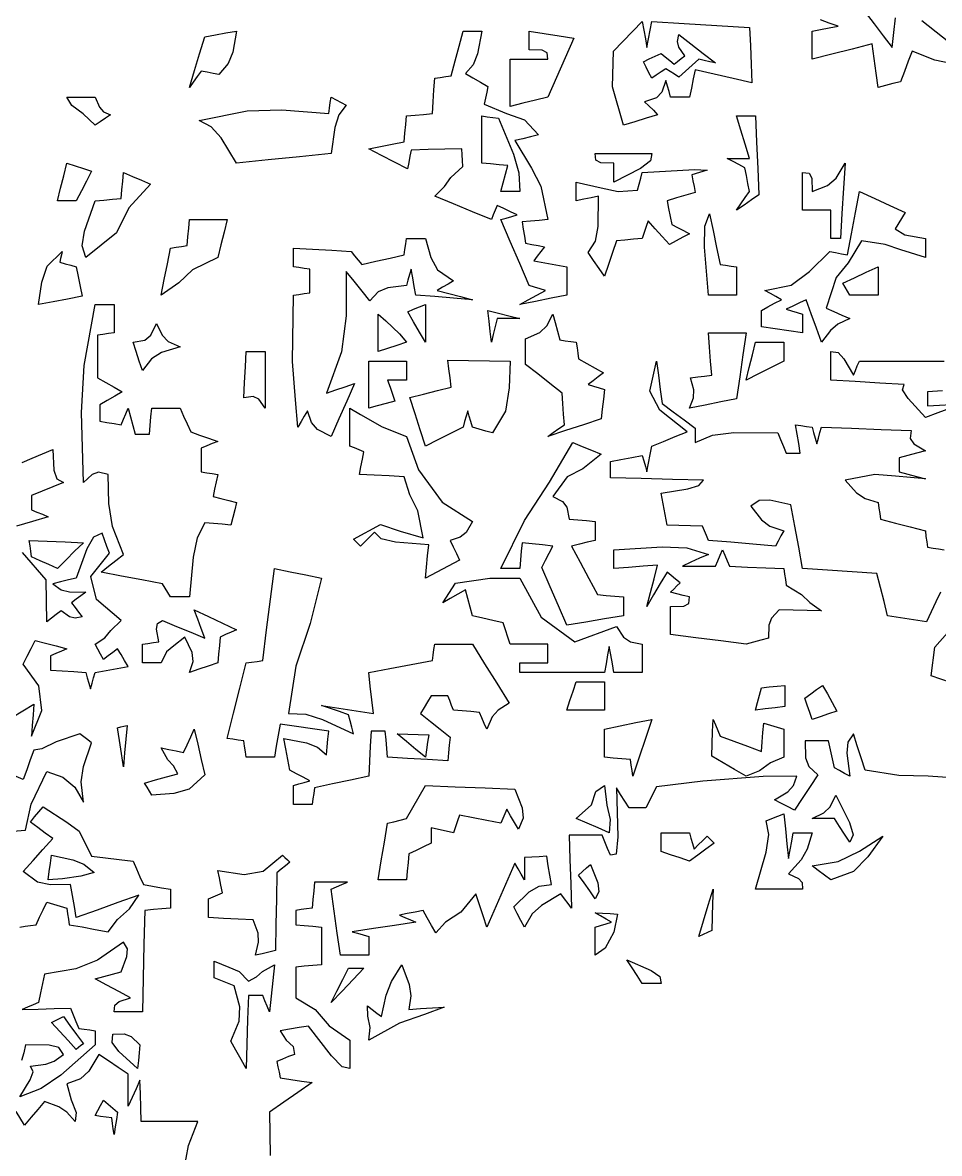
# Model space of a CAD drawing. Header units: millimetres. Extents: x 87938 to 265635, y 330093 to 434310.
# Drawn here: x 146257 to 147715, y 351724 to 353522 of the extents above; entities that cross this region are included whole.
import ezdxf

# ---------------------------------------------------------------- set-up
doc = ezdxf.new("R2010")
doc.units = ezdxf.units.MM

# ---------------------------------------------------------------- blocks, each defined once
blk = doc.blocks.new('A$C65917B88')
for points in [[(2490, 1954.5), (2495.3, 1983.4), (2505.9, 2010.8), (2484.5, 2010.8), (2463, 2010.7), (2441.6, 2010.6), (2441.1, 2026.3), (2440.7, 2042), (2440.2, 2057.6), (2435.7, 2047.8), (2431.2, 2037.9), (2426.9, 2028), (2426.9, 2040.2), (2426.9, 2052.3), (2426.9, 2064.3), (2415.6, 2071.9), (2404.4, 2079.5), (2393.3, 2087), (2382.1, 2068), (2372.7, 2059.3), (2357.1, 2053.5), (2361.9, 2035.3), (2367.9, 2020.9), (2366.6, 2010.6), (2357.3, 2021.4), (2348.2, 2027.3), (2331.8, 2033.4), (2324.1, 2024.5), (2316.5, 2015.6), (2309, 2006.6), (2299.7, 2022)], [(2271.5, 2338.8), (2310.2, 2341.5), (2316.5, 2371.3), (2334.5, 2408.4), (2352.7, 2401.9), (2366.1, 2390.5), (2375.9, 2373.6), (2373.5, 2396.7), (2376, 2414.1), (2385.3, 2440.7), (2380.8, 2444.3), (2376.3, 2447.8), (2371.8, 2451.3), (2344.9, 2442), (2328.7, 2433.9), (2319.6, 2432.6), (2315.6, 2421.5), (2311.5, 2410.3), (2307.6, 2399.1), (2271, 2414.8)], [(2294.7, 2469.6), (2307.2, 2477.2), (2319.6, 2484.8), (2318.7, 2472.8), (2317.8, 2460.7), (2317.1, 2448.6), (2328.8, 2477.7), (2325.5, 2505.5), (2307.6, 2530.4), (2312, 2539.3), (2316.5, 2548.2), (2321, 2557.1), (2333, 2554), (2345.1, 2550.9), (2357.3, 2547.8), (2351, 2545.1), (2344.7, 2542.4), (2338.4, 2539.7), (2338.4, 2534.4), (2338.4, 2529), (2338.4, 2523.6), (2351.7, 2522.7), (2365.1, 2521.8), (2378.6, 2520.9), (2380.4, 2514.7), (2382.2, 2508.5), (2384, 2502.2), (2385.8, 2508.5), (2387.6, 2514.7), (2389.4, 2520.9), (2401.8, 2523.2), (2414.3, 2525.4), (2426.9, 2527.7), (2422.8, 2534.4), (2418.8, 2541.1), (2414.7, 2547.8), (2409.3, 2543.7), (2403.9, 2539.7), (2398.7, 2535.6), (2395.5, 2541.5), (2392.4, 2547.3), (2389.4, 2553), (2400.2, 2560), (2407, 2568.5), (2418.8, 2579.9), (2390.7, 2603.7), (2384.3, 2629.9), (2405.4, 2656.2), (2402.7, 2663.9), (2400, 2671.5), (2397.3, 2679), (2387.3, 2674.5), (2379.7, 2661.2), (2367.9, 2628), (2358.9, 2625.9), (2349.9, 2623.7), (2341.1, 2621.4), (2350.5, 2614.8), (2360.3, 2612.3), (2378.6, 2612), (2373.2, 2608), (2367.8, 2604), (2362.5, 2600), (2366.4, 2594.7), (2370.5, 2589.3), (2374.5, 2583.9), (2366.5, 2582.4), (2360.3, 2584.1), (2350.5, 2590.7), (2345.1, 2586.6), (2339.7, 2582.6), (2334.3, 2578.5), (2333.7, 2626.1), (2306.6, 2657.1)], [(3373.7, 2400.5), (3335.6, 2403), (3302.1, 2403.6), (3263.9, 2409.8), (3259.4, 2423.7), (3254.9, 2437.5), (3250.5, 2451.3), (3244.1, 2441.6), (3243, 2429), (3246.5, 2403), (3240.6, 2406.2), (3234.8, 2409.3), (3229.1, 2412.5), (3226.8, 2422.8), (3224.6, 2433), (3222.3, 2443.2), (3213.3, 2443.2), (3204.5, 2443.2), (3195.6, 2443.2), (3196.1, 2424), (3200, 2414), (3210.3, 2404.5), (3201.3, 2391.2), (3192.3, 2377.8), (3183.5, 2364.3), (3175.8, 2368.4), (3168.3, 2372.4), (3160.8, 2376.3), (3175.9, 2385.3), (3182.5, 2392.3), (3186.2, 2403.2), (3148.1, 2402.5), (3079.5, 2397.2), (3026.9, 2391), (3022.8, 2383.1), (3018.8, 2375.1), (3014.7, 2367), (3008.4, 2367), (3002.1, 2367), (2996, 2367), (2991, 2374.6), (2986.1, 2382.2), (2981.3, 2389.7), (2982.8, 2334.2), (2981.1, 2314.4), (2974.5, 2313.3), (2971.4, 2321), (2968.2, 2328.6), (2965.2, 2336.1), (2952.6, 2336.1), (2940.2, 2336.1), (2927.7, 2336.1), (2928.6, 2308.5), (2929.5, 2280.8), (2930.4, 2253), (2926.4, 2258.4), (2922.3, 2263.8), (2918.3, 2269.2), (2896.2, 2256.2), (2885.5, 2246.5), (2876.9, 2231.6), (2872.8, 2239.2), (2868.8, 2246.9), (2864.7, 2254.5), (2882.4, 2271.5), (2893.5, 2278.1), (2907.6, 2279.9), (2905.8, 2290.6), (2904, 2301.3), (2902.2, 2312), (2893.7, 2311.5), (2885.3, 2311.1), (2876.9, 2310.6), (2876.9, 2302.2), (2876.9, 2293.8), (2876.9, 2285.3), (2873.3, 2291.6), (2869.7, 2297.8), (2866.1, 2304), (2855.3, 2279.9), (2844.6, 2255.7), (2834, 2231.6), (2829.9, 2244.2), (2825.9, 2256.7), (2821.8, 2269.2), (2804.6, 2248.7), (2787.4, 2237.2), (2776.4, 2225), (2771.4, 2233.5), (2766.5, 2242), (2761.7, 2250.5), (2752.7, 2248.7), (2743.7, 2246.9), (2734.8, 2245.1), (2741, 2242.4), (2747.3, 2239.7), (2753.6, 2237), (2729.4, 2233.5), (2705.3, 2229.9), (2681.3, 2226.3), (2687.4, 2224.5), (2693.7, 2222.7), (2700, 2220.9), (2700, 2213.8), (2700, 2206.7), (2700, 2199.5), (2689.2, 2199.5), (2678.6, 2199.5), (2667.9, 2199.5), (2664.3, 2224.5), (2660.7, 2249.5), (2657.3, 2274.5), (2663.4, 2277.2), (2669.6, 2279.9), (2675.9, 2282.6), (2663.3, 2282.6), (2650.8, 2282.6), (2638.4, 2282.6), (2637.5, 2272.8), (2636.6, 2262.9), (2635.8, 2253), (2629.5, 2252.2), (2623.2, 2251.4), (2617.1, 2250.5), (2617.1, 2245.1), (2617.1, 2239.7), (2617.1, 2234.3), (2626.8, 2233.4), (2636.6, 2232.5), (2646.5, 2231.6), (2646.5, 2217.3), (2646.5, 2203.1), (2646.5, 2188.8), (2636.6, 2187.9), (2626.8, 2187), (2617.1, 2186.1), (2617.1, 2174.6), (2617.1, 2163), (2617.1, 2151.3), (2639.2, 2137.9), (2655.2, 2119.4), (2678.6, 2103), (2678.6, 2092.4), (2678.6, 2081.7), (2678.6, 2070.9), (2669.7, 2072.7), (2657.6, 2085.3), (2631.8, 2119.2), (2621, 2117.4), (2610.2, 2115.6), (2599.5, 2113.8), (2606.4, 2103), (2614.1, 2096.1), (2615.7, 2087), (2609, 2084.4), (2602.2, 2081.7), (2595.6, 2079), (2596.8, 2072.8), (2598.2, 2066.6), (2599.5, 2060.3), (2611.5, 2058.5), (2623.7, 2056.7), (2635.8, 2054.9), (2619.6, 2043.8), (2603.6, 2032.6), (2587.5, 2021.4), (2588.1, 1972.2)], [(3263.9, 3270.9), (3274.1, 3257.6), (3284.3, 3244.2), (3294.6, 3230.7), (3296.4, 3247.7), (3298.2, 3264.6)], [(3328.2, 3261.5), (3368.1, 3230)], [(3361.2, 3212.5), (3343.2, 3216.4), (3317.4, 3226.8), (3312.9, 3215.3), (3308.4, 3203.7), (3304.1, 3192), (3295.5, 3189.8), (3287, 3187.5), (3278.6, 3185.3), (3276.3, 3201.8), (3274.1, 3218.3), (3271.8, 3234.8), (3249, 3229), (3226.2, 3223.2), (3203.6, 3217.4), (3203.6, 3228.1), (3203.6, 3238.8), (3203.6, 3249.5), (3213.3, 3251.3), (3223.2, 3253.1), (3233.1, 3254.9), (3223.2, 3258.5), (3213.3, 3262.1)], [(3351.8, 2840.6), (3334.8, 2839.7), (3334.8, 2834.4), (3334.8, 2829), (3334.8, 2823.6), (3348.2, 2824.5), (3361.5, 2825.4)], [(3360.8, 2821), (3346.5, 2815.7), (3332.3, 2810.3), (3312.6, 2832.2), (3306.3, 2841.9), (3308.1, 2847.8), (3280.4, 2849.6), (3252.6, 2851.3), (3225, 2853), (3225, 2863.8), (3225, 2874.6), (3225, 2885.3), (3233.1, 2884.3), (3239.8, 2877.3), (3250.5, 2858.4), (3252.8, 2863.8), (3255, 2869.2), (3257.3, 2874.5), (3289.4, 2874.5), (3321.5, 2874.5), (3353.6, 2874.5)], [(3360.8, 2509.5), (3338.9, 2517), (3343.1, 2549.6), (3357.3, 2566)], [(3349.5, 2612), (3344.1, 2600.9), (3338.7, 2589.7), (3333.5, 2578.5), (3318.8, 2580.8), (3304.1, 2583), (3289.4, 2585.3), (3285.3, 2601.3), (3281.3, 2617.4), (3277.2, 2633.4), (3249, 2635.2), (3221, 2637), (3192.9, 2638.8), (3188.4, 2663), (3183.9, 2687.1), (3179.6, 2711.1), (3155.5, 2716.5), (3143.6, 2716.1), (3134, 2709.8), (3146, 2694.4), (3155.8, 2687.1), (3171.5, 2681.6), (3168.3, 2675.9), (3165.2, 2670.1), (3162, 2664.3), (3136.5, 2666.6), (3111.2, 2668.8), (3085.8, 2670.9), (3083.6, 2676.3), (3081.3, 2681.7), (3079.1, 2687), (3065.6, 2687.4), (3052.2, 2687.9), (3038.9, 2688.3), (3036.6, 2700.4), (3034.4, 2712.5), (3032.3, 2724.5), (3062.5, 2729.5), (3075, 2733.4), (3080.4, 2739.3), (3045.1, 2740), (3009.6, 2741.3), (2974.5, 2742), (2974.5, 2748.3), (2974.5, 2754.5), (2974.5, 2760.6), (2986.5, 2762.9), (2998.7, 2765.1), (3010.8, 2767.4), (3012.5, 2761.2), (3014.3, 2754.9), (3016.1, 2748.6), (3017.9, 2758.5), (3019.7, 2768.3), (3021.5, 2778), (3034.8, 2783.4), (3048.2, 2788.8), (3061.7, 2794.2), (3030.5, 2818.7), (3019.5, 2840.3), (3026.9, 2874.5), (3029, 2858.4), (3031.2, 2842.4), (3033.5, 2826.3), (3045.9, 2817), (3058.4, 2807.7), (3071, 2798.3), (3071, 2792.9), (3071, 2787.5), (3071, 2782.1), (3090.5, 2790.6), (3114.8, 2793.4), (3164.7, 2792.9), (3167.9, 2785.3), (3171, 2777.7), (3174.2, 2770.1), (3179.4, 2770.1), (3184.8, 2770.1), (3190.2, 2770.1), (3188.4, 2780.8), (3186.6, 2791.5), (3184.8, 2802.2), (3191, 2801.3), (3197.3, 2800.4), (3203.6, 2799.5), (3205.4, 2793.3), (3207.2, 2787), (3209, 2780.7), (3210.8, 2787), (3212.6, 2793.3), (3214.4, 2799.5), (3248.3, 2798.2), (3282.2, 2796.9), (3316.1, 2795.6), (3314.9, 2786.6), (3319.1, 2780.7), (3332.3, 2772.8), (3322.4, 2770.1), (3312.5, 2767.4), (3302.7, 2764.7), (3302.7, 2759.4), (3302.7, 2754), (3302.7, 2748.6), (3312.5, 2746), (3322.4, 2743.4), (3332.3, 2740.7), (3298.4, 2744), (3274.7, 2745.9), (3241.1, 2739.3), (3254, 2725), (3263.8, 2718.4), (3278.6, 2713.8), (3279.5, 2707.6), (3280.4, 2701.4), (3281.3, 2695.1), (3298.2, 2690.6), (3315.2, 2686.1), (3332.3, 2681.6), (3333, 2675.4), (3333.9, 2669.2), (3334.8, 2663), (3341, 2662.1), (3347.3, 2661.2), (3353.6, 2660.3)], [(2306.3, 2759.3), (2317.8, 2764.2), (2329.4, 2769.2), (2341.1, 2774.1), (2342.4, 2750.5), (2345.6, 2740.7), (2353.2, 2736.6), (2341.1, 2731.7), (2329.1, 2726.7), (2317.1, 2721.8), (2317.1, 2716.5), (2317.1, 2711.1), (2317.1, 2705.7), (2323.2, 2703.1), (2329.5, 2700.5), (2335.8, 2697.8), (2318, 2692.4), (2300.1, 2687)], [(2303.6, 2231.6), (2309.7, 2232.5), (2316, 2233.4), (2322.3, 2234.3), (2326.2, 2242.8), (2330.3, 2251.3), (2334.3, 2259.8), (2342, 2257.5), (2349.6, 2255.3), (2357.3, 2253), (2358, 2246.8), (2358.9, 2240.6), (2359.8, 2234.3), (2374.5, 2231.7), (2389.2, 2229), (2404.1, 2226.3), (2414.6, 2240.1), (2428.3, 2252.4), (2438.9, 2267.9), (2415.2, 2259.4), (2391.5, 2250.9), (2367.9, 2242.4), (2365.7, 2254.9), (2363.4, 2267.4), (2361.2, 2279.9), (2338.6, 2279.6), (2323.9, 2282.6), (2307.6, 2294.7), (2318.7, 2307.2), (2329.8, 2319.6), (2341.1, 2332.1), (2332.5, 2338.4), (2324.1, 2344.6), (2315.7, 2350.8), (2320.5, 2356.7), (2325.5, 2362.5), (2330.4, 2368.2), (2357.3, 2350.7), (2371.1, 2340.5), (2385.3, 2312), (2400.9, 2310.2), (2416.5, 2308.4), (2432.3, 2306.6), (2436.2, 2297.7), (2440.2, 2288.8), (2444.3, 2279.9), (2454.5, 2278.1), (2464.7, 2276.3), (2475, 2274.5), (2475, 2267.4), (2475, 2260.2), (2475, 2253), (2465.1, 2252.2), (2455.4, 2251.4), (2445.6, 2250.5), (2444.7, 2212.1), (2443.8, 2173.7), (2442.9, 2135.3), (2432.1, 2135.3), (2421.5, 2135.3), (2410.8, 2135.3), (2411.5, 2143), (2416.4, 2147.1), (2429.6, 2151.3), (2416.1, 2158.5), (2402.7, 2165.7), (2389.4, 2172.8), (2399.1, 2175.5), (2408.9, 2178.1), (2418.8, 2180.7), (2425.2, 2198.1), (2425.9, 2206.8), (2421.5, 2214.3), (2392, 2193.9), (2367.3, 2184.1), (2331.8, 2178.2), (2329.5, 2167.5), (2327.3, 2156.7), (2325, 2145.9), (2318.7, 2143.3), (2312.4, 2140.7), (2306.3, 2138), (2324.6, 2138.4), (2342.9, 2138.9), (2361.2, 2139.3), (2364.3, 2131.8), (2367.5, 2124.2), (2370.6, 2116.5), (2376.8, 2115.6), (2383.1, 2114.7), (2389.4, 2113.8), (2389.4, 2108.5), (2389.4, 2103.2), (2389.4, 2097.8), (2350.4, 2063.4), (2328.1, 2048.1), (2303.6, 2038.8), (2315.6, 2058), (2318.8, 2067.1), (2315.7, 2073.6), (2333.1, 2075.9), (2342.8, 2079.4), (2353.2, 2087), (2348, 2094.6), (2336.9, 2097.4), (2310.3, 2097.8), (2308.1, 2088.9), (2305.8, 2079.9)]]:
    blk.add_lwpolyline(points)
for points in [[(2989.4, 3142.4), (2977, 3186.3), (2978.2, 3226.7), (3010.8, 3260.3), (3012.5, 3250.5), (3014.3, 3240.6), (3016.1, 3230.7), (3017.9, 3240.6), (3019.7, 3250.5), (3021.5, 3260.3), (3058.5, 3258), (3095.6, 3255.8), (3132.6, 3253.5), (3133.5, 3232.6), (3134.4, 3211.7), (3135.3, 3190.7), (3113.9, 3195.6), (3092.4, 3200.5), (3071, 3205.4), (3068.7, 3195.1), (3066.5, 3184.8), (3064.4, 3174.5), (3057.2, 3174.5), (3050, 3174.5), (3042.9, 3174.5), (3041.1, 3180.8), (3039.3, 3187), (3037.5, 3193.2), (3033.1, 3179.9), (3026.8, 3173.6), (3013.4, 3169.2), (3018.3, 3164.4), (3023.3, 3159.5), (3028.2, 3154.5), (3015.2, 3150.5), (3002.3, 3146.4)], [(2496.5, 3185.3), (2502.2, 3204.5), (2508, 3223.7), (2513.9, 3242.9), (2525.9, 3245.1), (2537.9, 3247.3), (2550, 3249.5), (2545.7, 3225.4), (2540.4, 3212.5), (2529.9, 3200), (2523.2, 3201.3), (2516.4, 3202.7), (2509.8, 3204), (2505.3, 3197.8), (2500.8, 3191.6)], [(2871.5, 2938.8), (2881.2, 2944.2), (2891, 2949.6), (2900.9, 2954.9), (2894.6, 2956.7), (2888.4, 2958.5), (2882.3, 2960.3), (2871.5, 2985.3), (2860.7, 3010.3), (2850, 3035.3), (2856.2, 3037.1), (2862.5, 3038.9), (2868.8, 3040.7), (2861.1, 3044.3), (2853.5, 3047.8), (2846, 3051.3), (2843.7, 3046), (2841.5, 3040.7), (2839.4, 3035.3), (2817.9, 3044.2), (2796.5, 3053.1), (2775, 3062), (2786, 3072.8), (2793.4, 3083), (2807.1, 3095.6), (2806.7, 3102.3), (2806.2, 3109), (2805.9, 3115.7), (2786.6, 3115.2), (2767.4, 3114.8), (2748.2, 3114.3), (2746.8, 3107.2), (2745.5, 3100.1), (2744.1, 3092.9), (2729.4, 3100.5), (2714.7, 3108.1), (2700, 3115.7), (2713.4, 3118.4), (2726.7, 3121), (2740.2, 3123.6), (2741.1, 3133.5), (2742, 3143.3), (2742.9, 3153), (2752.7, 3153.9), (2762.4, 3154.8), (2772.3, 3155.7), (2773.2, 3169.2), (2774.1, 3182.6), (2775, 3195.9), (2781.2, 3196.8), (2787.5, 3197.7), (2793.8, 3198.6), (2798.3, 3215.6), (2802.8, 3232.5), (2807.3, 3249.5), (2814.3, 3249.5), (2821.4, 3249.5), (2828.6, 3249.5), (2823.4, 3223.6), (2818.5, 3211.1), (2809.8, 3201.3), (2818.2, 3196.5), (2826.8, 3191.6), (2835.3, 3186.6), (2834, 3180), (2832.6, 3173.3), (2831.3, 3166.5), (2856.5, 3156), (2876.9, 3148.7), (2892.9, 3131.6), (2883.9, 3129.4), (2874.9, 3127.2), (2866.1, 3125), (2885, 3093.8), (2895.6, 3073.1), (2903.6, 3035.3), (2893.7, 3034.4), (2883.9, 3033.5), (2874.2, 3032.6), (2875.5, 3024.6), (2876.9, 3016.5), (2878.2, 3008.4), (2885.3, 3007.2), (2892.3, 3005.9), (2899.5, 3004.5), (2895.5, 2999.1), (2891.4, 2993.7), (2887.5, 2988.3), (2900, 2986.1), (2912.4, 2983.8), (2925, 2981.6), (2925, 2970.9), (2925, 2960.2), (2925, 2949.5), (2907.2, 2946), (2889.3, 2942.4)], [(2860.8, 3163.8), (2860.8, 3181.7), (2860.8, 3199.5), (2860.8, 3217.4), (2875.1, 3217.4), (2889.3, 3217.4), (2903.6, 3217.4), (2902.8, 3224.9), (2897.2, 3227.6), (2882.3, 3228), (2882.3, 3235.2), (2882.3, 3242.4), (2882.3, 3249.5), (2899.2, 3246.9), (2916.2, 3244.2), (2933.1, 3241.5), (2923.2, 3219.2), (2913.3, 3196.8), (2903.6, 3174.5), (2889.3, 3171), (2875.1, 3167.4)], [(3021.5, 3195.9), (3018.3, 3202.2), (3015.2, 3208.5), (3012, 3214.7), (3018.6, 3217.8), (3025.4, 3221), (3032.1, 3224.1), (3036.9, 3220.1), (3041.9, 3216), (3046.8, 3212), (3050.9, 3215.1), (3054.9, 3218.3), (3059, 3221.4), (3052.4, 3231.2), (3050.7, 3237.5), (3052.2, 3245.6), (3066, 3234.9), (3079.8, 3224.1), (3093.8, 3213.3), (3087.5, 3214.7), (3081.2, 3216), (3075, 3217.4), (3067.4, 3210.7), (3059.7, 3204), (3052.2, 3197.3), (3047.3, 3200.4), (3042.3, 3203.5), (3037.5, 3206.6), (3032.1, 3203.1), (3026.7, 3199.5)], [(2389.4, 3142.4), (2375.6, 3155.5), (2362.9, 3165), (2357.3, 3174.5), (2367.9, 3174.5), (2378.6, 3174.5), (2389.4, 3174.5), (2394.4, 3163.1), (2398.9, 3157.9), (2406.8, 3154.5), (2400.9, 3150.5), (2395.1, 3146.4)], [(2550, 3099.5), (2532.3, 3128.1), (2521.2, 3140.6), (2507.3, 3147.8), (2562, 3159), (2601.4, 3160), (2654.6, 3155.7), (2655.5, 3162), (2656.4, 3168.3), (2657.3, 3174.5), (2663, 3171.4), (2668.7, 3168.3), (2674.5, 3165.2), (2665.9, 3154.3), (2661.4, 3140), (2657.3, 3110.3), (2621.4, 3106.7), (2585.7, 3103.1)], [(2850, 3067.4), (2852.7, 3077.2), (2855.4, 3087), (2858.1, 3096.8), (2848.2, 3097.7), (2838.3, 3098.6), (2828.6, 3099.5), (2828.6, 3117.3), (2828.6, 3135.2), (2828.6, 3153), (2834.7, 3152.2), (2841, 3151.4), (2847.3, 3150.5), (2864.3, 3109.8), (2870.6, 3088.3), (2871.5, 3067.4), (2864.3, 3067.4), (2857.1, 3067.4)], [(3117.9, 3045.9), (3122.7, 3053.1), (3127.7, 3060.3), (3132.6, 3067.4), (3130.8, 3076.4), (3129, 3085.3), (3127.2, 3094.2), (3120.5, 3097.8), (3113.9, 3101.4), (3107.3, 3104.9), (3115.7, 3104.9), (3124.1, 3104.9), (3132.6, 3104.9), (3127.7, 3120.9), (3122.7, 3137), (3117.9, 3153), (3125, 3153), (3132.2, 3153), (3139.4, 3153), (3140.6, 3123.2), (3141.9, 3093.3), (3143.3, 3063.3), (3134.7, 3057.6), (3126.3, 3051.8)], [(2978.6, 3078), (2978.6, 3085.2), (2978.6, 3092.4), (2978.6, 3099.5), (2963.6, 3099.9), (2958, 3102.7), (2957.3, 3110.3), (2978.6, 3110.3), (3000, 3110.3), (3021.5, 3110.3), (3019.9, 3101.9), (3008.7, 3093.5)], [(2346.5, 3056.6), (2350.1, 3070.9), (2353.7, 3085.2), (2357.3, 3099.5), (2366.6, 3096.4), (2375.9, 3093.3), (2385.3, 3090.2), (2379.5, 3079), (2373.6, 3067.8), (2367.9, 3056.6), (2360.7, 3056.6), (2353.5, 3056.6)], [(3225, 3013.8), (3225, 3024.6), (3225, 3035.3), (3225, 3045.9), (3214.2, 3045.9), (3203.6, 3045.9), (3192.9, 3045.9), (3192.9, 3060.3), (3192.9, 3074.6), (3192.9, 3088.8), (3200.4, 3088), (3203.2, 3082.5), (3203.6, 3067.4), (3221, 3074), (3230.8, 3082.3), (3241.1, 3099.5), (3239.3, 3071), (3237.5, 3042.4), (3235.8, 3013.8), (3232.2, 3013.8), (3228.6, 3013.8)], [(2378.6, 2992.4), (2374.5, 3005.5), (2377.3, 3022.1), (2389.4, 3056.6), (2399.1, 3057.5), (2408.9, 3058.4), (2418.8, 3059.3), (2419.7, 3069.2), (2420.6, 3079), (2421.5, 3088.8), (2431.7, 3084.4), (2441.9, 3080), (2452.2, 3075.5), (2427.7, 3048.7), (2413.4, 3020.2)], [(2967.9, 2970.9), (2961.6, 2979.9), (2955.3, 2988.9), (2949.2, 2997.8), (2957.6, 3010.9), (2960.7, 3027.5), (2961.2, 3062), (2952.6, 3060.2), (2944.2, 3058.4), (2935.8, 3056.6), (2935.8, 3063.8), (2935.8, 3070.9), (2935.8, 3078), (2963.9, 3071.5), (2983.4, 3067.3), (3005.4, 3068.7), (3007.2, 3075.5), (3009, 3082.2), (3010.8, 3088.8), (3070, 3092.3), (3084.6, 3091.6), (3067.1, 3086.1), (3068.3, 3079.5), (3069.6, 3072.8), (3071, 3066), (3060.2, 3063), (3049.5, 3059.9), (3038.9, 3056.7), (3040.7, 3047.8), (3042.5, 3038.9), (3044.3, 3029.9), (3050.9, 3026.4), (3057.6, 3022.8), (3064.4, 3019.2), (3056.7, 3015.2), (3049.1, 3011.1), (3041.6, 3007.1), (3033.5, 3016.1), (3025.4, 3025), (3017.4, 3033.9), (3015.2, 3027.3), (3012.9, 3020.6), (3010.8, 3013.8), (3000.9, 3012.9), (2991, 3012), (2981.3, 3011.1), (2976.8, 2997.8), (2972.3, 2984.4)], [(3214.4, 2895.9), (3208.5, 2912.1), (3202.7, 2928.2), (3196.8, 2944.2), (3189.2, 2940.6), (3181.7, 2937), (3174.2, 2933.4), (3180.3, 2931.6), (3186.6, 2929.8), (3192.9, 2928), (3192.9, 2920.9), (3192.9, 2913.8), (3192.9, 2906.6), (3177.2, 2908.8), (3161.6, 2911.1), (3146, 2913.3), (3146, 2919.6), (3146, 2925.9), (3146, 2932.1), (3153.5, 2936.1), (3161.1, 2940.2), (3168.8, 2944.2), (3162.5, 2947.8), (3156.2, 2951.4), (3150, 2954.9), (3179.7, 2960.7), (3200.6, 2976.3), (3223.7, 2999.1), (3230.3, 2997.8), (3237, 2996.4), (3243.8, 2995.1), (3248.3, 3019.2), (3252.8, 3043.3), (3257.3, 3067.4), (3274.7, 3059.4), (3292.1, 3051.4), (3309.5, 3043.4), (3297.8, 3025), (3309, 3017.9), (3332.3, 3013.8), (3332.3, 3006.7), (3332.3, 2999.6), (3332.3, 2992.4), (3304.5, 3000.9), (3286.6, 3007.2), (3259.8, 3011.1), (3244.6, 2986.2), (3230.9, 2969.7), (3219.6, 2934.8), (3228.5, 2930.8), (3237.5, 2926.8), (3246.5, 2922.8), (3232.8, 2916.4), (3224.4, 2909.4)], [(2464.4, 2949.5), (2467.8, 2967.3), (2471.4, 2985.2), (2475, 3003), (2481.2, 3003.9), (2487.5, 3004.8), (2493.8, 3005.7), (2494.7, 3015.6), (2495.6, 3025.5), (2496.5, 3035.3), (2510.7, 3035.3), (2525, 3035.3), (2539.4, 3035.3), (2535.8, 3021), (2532.2, 3006.7), (2528.6, 2992.4), (2499.9, 2978.4), (2484.3, 2963.5)], [(3085.8, 2949.5), (3081.3, 3003.8), (3081.7, 3027.8), (3087, 3042), (3091.1, 3022.8), (3095.1, 3003.6), (3099.2, 2984.3), (3105.3, 2983.4), (3111.6, 2982.5), (3117.9, 2981.6), (3117.9, 2970.9), (3117.9, 2960.2), (3117.9, 2949.5), (3107.1, 2949.5), (3096.5, 2949.5)], [(2657.3, 2788.8), (2642, 2797), (2635, 2804.7), (2630.4, 2818.2), (2626.8, 2812), (2623.2, 2805.8), (2619.6, 2799.5), (2617, 2830.4), (2613.3, 2874.1), (2614.4, 2949.5), (2620.5, 2950.4), (2626.8, 2951.3), (2633.1, 2952.2), (2633.1, 2961.2), (2633.1, 2970.1), (2633.1, 2979), (2626.8, 2979.9), (2620.5, 2980.8), (2614.4, 2981.6), (2614.4, 2988.8), (2614.4, 2995.9), (2614.4, 3003), (2636.1, 3001.8), (2658, 3000.5), (2679.9, 2999.1), (2684, 2994.2), (2688, 2989.2), (2692.1, 2984.3), (2708.1, 2987.9), (2724.2, 2991.5), (2740.2, 2995.1), (2741.1, 3001.4), (2742, 3007.6), (2742.9, 3013.8), (2750, 3013.8), (2757.2, 3013.8), (2764.4, 3013.8), (2770.6, 2992.1), (2778.2, 2978.3), (2796.5, 2965.7), (2790.2, 2962.1), (2783.9, 2958.5), (2777.7, 2954.9), (2791.1, 2951.4), (2804.4, 2947.8), (2817.9, 2944.2), (2796.5, 2946), (2775, 2947.8), (2753.6, 2949.5), (2751.8, 2959.4), (2750, 2969.2), (2748.2, 2979), (2746.4, 2972.8), (2744.6, 2966.6), (2742.9, 2960.3), (2721.7, 2957.8), (2710.9, 2953.3), (2701.4, 2942.9), (2692.4, 2954.1), (2683.4, 2965.2), (2674.5, 2976.3), (2674.3, 2926.1), (2669.1, 2884.9), (2651.9, 2838.3), (2662.5, 2841.9), (2673.2, 2845.5), (2684, 2849.1), (2675, 2829), (2666.1, 2808.9)], [(2325, 2938.8), (2328.8, 2964.2), (2334.8, 2982.5), (2351.9, 2999.1), (2351, 2995.1), (2350.1, 2991), (2349.2, 2987), (2355.3, 2985.2), (2361.6, 2983.4), (2367.9, 2981.6), (2370, 2970.5), (2372.3, 2959.4), (2374.5, 2948.3), (2358, 2945.1), (2341.5, 2942)], [(3246.5, 2949.5), (3243.8, 2954), (3241.1, 2958.5), (3238.4, 2963), (3251.7, 2969.2), (3265.1, 2975.4), (3278.6, 2981.6), (3278.6, 2970.9), (3278.6, 2960.2), (3278.6, 2949.5), (3267.8, 2949.5), (3257.1, 2949.5)], [(2475, 2606.6), (2471.9, 2611.5), (2468.7, 2616.5), (2465.6, 2621.4), (2442.3, 2625.9), (2419.1, 2630.4), (2396, 2634.8), (2404.4, 2641.5), (2412.9, 2648.2), (2421.5, 2654.9), (2409.1, 2686.5), (2404.7, 2712.6), (2404.1, 2745.9), (2393.2, 2748.3), (2385.9, 2745.9), (2375.9, 2736.6), (2373.8, 2816.2), (2376.7, 2869.5), (2389.4, 2938.8), (2396.4, 2938.8), (2403.6, 2938.8), (2410.8, 2938.8), (2410.8, 2928.1), (2410.8, 2917.4), (2410.8, 2906.6), (2404.5, 2905.8), (2398.2, 2904.9), (2392.1, 2904), (2392.1, 2888), (2392.1, 2871.9), (2392.1, 2855.7), (2401.4, 2850.4), (2410.7, 2845.1), (2420.1, 2839.7), (2411.6, 2834.8), (2403, 2829.9), (2394.6, 2825), (2394.6, 2818.8), (2394.6, 2812.5), (2394.6, 2806.2), (2402.6, 2804.9), (2410.7, 2803.5), (2418.8, 2802.2), (2421.5, 2808.5), (2424.2, 2814.7), (2426.9, 2820.9), (2429.4, 2811.2), (2432.1, 2801.4), (2434.8, 2791.5), (2440.1, 2791.5), (2445.5, 2791.5), (2450.9, 2791.5), (2451.8, 2801.4), (2452.7, 2811.2), (2453.6, 2820.9), (2464.2, 2820.9), (2475, 2820.9), (2485.8, 2820.9), (2489.7, 2812.1), (2493.8, 2803.2), (2497.8, 2794.2), (2508, 2790.6), (2518.2, 2787), (2528.6, 2783.4), (2522.3, 2780.8), (2516, 2778.2), (2509.8, 2775.5), (2509.8, 2766.6), (2509.8, 2757.6), (2509.8, 2748.6), (2516, 2747.7), (2522.3, 2746.8), (2528.6, 2745.9), (2526.8, 2737.5), (2525, 2729.1), (2523.2, 2720.6), (2532, 2718.3), (2541, 2716.1), (2550, 2713.8), (2547.8, 2705.4), (2545.5, 2696.9), (2543.3, 2688.3), (2533.4, 2689.2), (2523.6, 2690.1), (2513.9, 2691), (2505.2, 2673.6), (2500.7, 2651.7), (2496.5, 2606.6), (2489.3, 2606.6), (2482.1, 2606.6)], [(2764.4, 2895.9), (2757.6, 2907.6), (2750.9, 2919.2), (2744.3, 2930.7), (2750.9, 2933.4), (2757.6, 2936.1), (2764.4, 2938.8), (2764.4, 2924.6), (2764.4, 2910.3)], [(2839.4, 2895.9), (2838, 2908), (2836.7, 2920.1), (2835.3, 2932.1), (2847.3, 2929), (2859.3, 2925.9), (2871.5, 2922.8), (2862.9, 2922.8), (2854.4, 2922.8), (2846, 2922.8), (2843.7, 2913.9), (2841.5, 2904.9)], [(2442.9, 2863.8), (2439.3, 2874.6), (2435.7, 2885.3), (2432.3, 2895.9), (2445.6, 2898.5), (2452.6, 2904.1), (2459, 2917.4), (2465.3, 2903.9), (2472.3, 2897), (2485.8, 2890.7), (2464.5, 2884.3), (2453.4, 2877.3)], [(2710.8, 2885.3), (2710.8, 2899.5), (2710.8, 2913.8), (2710.8, 2928), (2719.5, 2920.4), (2734.8, 2905.5), (2742.9, 2895.9), (2732.1, 2892.4), (2721.5, 2888.9)], [(2903.6, 2788.8), (2909.7, 2793.3), (2916, 2797.8), (2922.3, 2802.2), (2921.4, 2814.3), (2920.5, 2826.3), (2919.6, 2838.3), (2905.8, 2849.1), (2892, 2859.9), (2878.2, 2870.6), (2878.2, 2880.4), (2878.2, 2890.2), (2878.2, 2900), (2894.4, 2907.2), (2902.4, 2914.5), (2909, 2928), (2911.7, 2918.3), (2914.4, 2908.5), (2917.1, 2898.6), (2923.2, 2897.7), (2929.5, 2896.8), (2935.8, 2895.9), (2936.6, 2889.7), (2937.5, 2883.5), (2938.4, 2877.2), (2947.7, 2871.9), (2957.1, 2866.5), (2966.6, 2861.1), (2960.7, 2856.7), (2954.9, 2852.3), (2949.2, 2847.8), (2955.3, 2846), (2961.6, 2844.2), (2967.9, 2842.4), (2966.6, 2831.3), (2965.2, 2820.1), (2963.9, 2808.9), (2943.8, 2802.3), (2923.7, 2795.6)], [(3064.4, 2820.9), (3068.8, 2832.9), (3069.2, 2842), (3065.7, 2855.7), (3073.7, 2856.6), (3081.6, 2857.5), (3089.7, 2858.4), (3088.4, 2874.5), (3087, 2890.5), (3085.8, 2906.6), (3100.1, 2906.6), (3114.3, 2906.6), (3128.6, 2906.6), (3125, 2881.6), (3121.4, 2856.6), (3117.9, 2831.6), (3100.1, 2828.1), (3082.2, 2824.5)], [(3128.6, 2853), (3132.2, 2867.4), (3135.8, 2881.7), (3139.4, 2895.9), (3150, 2895.9), (3160.7, 2895.9), (3171.5, 2895.9), (3171.5, 2888.8), (3171.5, 2881.7), (3171.5, 2874.5), (3157.1, 2867.4), (3142.8, 2860.2)], [(2582.3, 2820.9), (2575.1, 2831.2), (2568.8, 2834.3), (2558.1, 2832.9), (2559, 2850.4), (2559.9, 2867.9), (2560.8, 2885.3), (2567.9, 2885.3), (2575.1, 2885.3), (2582.3, 2885.3), (2582.3, 2863.8), (2582.3, 2842.4)], [(2700, 2820.9), (2700, 2838.8), (2700, 2856.6), (2700, 2874.5), (2714.3, 2874.5), (2728.5, 2874.5), (2742.9, 2874.5), (2742.9, 2867.4), (2742.9, 2860.2), (2742.9, 2853), (2735.7, 2853), (2728.5, 2853), (2721.5, 2853), (2724.2, 2845.1), (2726.9, 2837.1), (2729.6, 2829), (2719.7, 2826.3), (2709.8, 2823.6)], [(2764.4, 2778), (2758.5, 2796.4), (2752.7, 2814.8), (2746.8, 2833.1), (2762.4, 2837.1), (2778, 2841.1), (2793.8, 2845.1), (2792.4, 2855.4), (2791.1, 2865.6), (2789.7, 2875.8), (2813.4, 2875.4), (2837.1, 2874.9), (2860.8, 2874.5), (2859.4, 2844.1), (2855.3, 2817.7), (2840.6, 2792.9), (2832.9, 2795.1), (2825.4, 2797.3), (2817.9, 2799.5), (2816.1, 2805.8), (2814.3, 2812), (2812.5, 2818.2), (2810.7, 2812), (2808.9, 2805.8), (2807.3, 2799.5), (2792.9, 2792.4), (2778.6, 2785.2)], [(2764.4, 2628), (2765.6, 2640.6), (2766.9, 2653.2), (2768.3, 2665.7), (2730.3, 2668.9), (2714.3, 2672.7), (2706.6, 2680.4), (2701.2, 2675.1), (2695.8, 2669.7), (2690.6, 2664.3), (2687.9, 2667), (2685.2, 2669.7), (2682.6, 2672.3), (2713.5, 2688.8), (2735.6, 2681.4), (2761.7, 2673.6), (2755.8, 2704.5), (2746.9, 2722.8), (2740.2, 2743.2), (2723.3, 2744.1), (2706.3, 2745), (2689.4, 2745.9), (2691, 2754.5), (2692.8, 2763), (2694.6, 2771.4), (2689.2, 2773.7), (2683.8, 2775.9), (2678.6, 2778), (2678.6, 2792.4), (2678.6, 2806.7), (2678.6, 2820.9), (2690.5, 2813.9), (2715.4, 2799.7), (2742.9, 2788.8), (2756.4, 2750.9), (2783.3, 2714.2), (2817.9, 2692.4), (2810.7, 2680), (2804, 2674.4), (2792.4, 2670.9), (2796, 2663.4), (2799.6, 2655.9), (2803.2, 2648.3), (2790.2, 2641.5), (2777.3, 2634.8)], [(2925, 2574.5), (2915.6, 2596.4), (2906.1, 2618.3), (2896.8, 2640.2), (2900.9, 2648.3), (2904.9, 2656.3), (2909, 2664.3), (2897.3, 2665.7), (2885.7, 2667), (2874.2, 2668.2), (2873.3, 2658.5), (2872.4, 2648.7), (2871.5, 2638.8), (2864.3, 2638.8), (2857.1, 2638.8), (2850, 2638.8), (2877.1, 2693.3), (2905.2, 2737.1), (2931.8, 2782.1), (2942.4, 2777.7), (2953.1, 2773.2), (2963.9, 2768.7), (2943.2, 2752.2), (2925.4, 2743.2), (2909, 2720.6), (2920.3, 2715.1), (2925.2, 2708.5), (2927.7, 2695.1), (2937.5, 2694.2), (2947.4, 2693.3), (2957.3, 2692.4), (2957.3, 2685.3), (2957.3, 2678.1), (2957.3, 2670.9), (2948.3, 2668.8), (2939.3, 2666.6), (2930.4, 2664.3), (2940.2, 2646), (2949.9, 2627.7), (2959.8, 2609.3), (2969.6, 2608.4), (2979.5, 2607.5), (2989.4, 2606.6), (2989.4, 2599.5), (2989.4, 2592.4), (2989.4, 2585.3), (2967.9, 2581.7), (2946.5, 2578.1)], [(2346.5, 2638.8), (2336.6, 2643.3), (2326.8, 2647.8), (2317.1, 2652.2), (2316.2, 2658.5), (2315.3, 2664.7), (2314.4, 2670.9), (2334.8, 2670), (2355.3, 2669.1), (2375.9, 2668.2), (2366, 2658.5), (2356.2, 2648.7)], [(3128.6, 2553), (3099.9, 2556.6), (3071.4, 2560.2), (3042.9, 2563.8), (3042.9, 2574.6), (3042.9, 2585.3), (3042.9, 2595.9), (3058, 2596.3), (3063.6, 2599.1), (3064.4, 2606.6), (3057.2, 2608.4), (3050, 2610.2), (3042.9, 2612), (3046.4, 2615.6), (3050, 2619.2), (3053.6, 2622.8), (3048.6, 2626.8), (3043.7, 2630.8), (3038.9, 2634.8), (3031.2, 2621.9), (3023.6, 2608.9), (3016.1, 2595.9), (3020.1, 2611.6), (3024.2, 2627.3), (3028.2, 2642.9), (3011.6, 2641.5), (2995.1, 2640.2), (2978.6, 2638.8), (2978.6, 2646), (2978.6, 2653.2), (2978.6, 2660.3), (3033.4, 2663.7), (3061.2, 2662.3), (3085.8, 2654.9), (3075.9, 2650.5), (3066, 2646), (3056.3, 2641.5), (3068.7, 2641.5), (3081.2, 2641.5), (3093.8, 2641.5), (3096.5, 2647.8), (3099.2, 2654.1), (3101.9, 2660.3), (3104.4, 2654.1), (3107.1, 2647.8), (3109.8, 2641.5), (3130.4, 2640.6), (3150.9, 2639.7), (3171.5, 2638.8), (3172.4, 2632.6), (3173.3, 2626.4), (3174.2, 2620.1), (3191.7, 2609.5), (3201.2, 2600.4), (3214.4, 2590.7), (3198.2, 2591.1), (3182.1, 2591.6), (3166.1, 2592), (3157.6, 2582.7), (3154.5, 2574.4), (3154.1, 2559.8), (3145.5, 2557.5), (3137, 2555.3)], [(2614.4, 2370.9), (2614.4, 2378.1), (2614.4, 2385.3), (2614.4, 2392.4), (2620.5, 2394.2), (2626.8, 2396), (2633.1, 2397.8), (2625.5, 2401.8), (2617.8, 2405.8), (2610.3, 2409.8), (2608.1, 2421.9), (2605.8, 2433.9), (2603.6, 2445.9), (2629.4, 2440.8), (2642, 2436), (2651.9, 2427.2), (2652.8, 2436.2), (2653.7, 2445.1), (2654.6, 2454), (2636.1, 2456.7), (2617.8, 2459.4), (2599.5, 2462), (2597.3, 2449.5), (2595, 2437), (2592.9, 2424.5), (2582.1, 2424.5), (2571.5, 2424.5), (2560.8, 2424.5), (2559.9, 2430.8), (2559, 2437), (2558.1, 2443.2), (2551.8, 2444.1), (2545.5, 2445), (2539.4, 2445.9), (2546.4, 2474.5), (2553.6, 2503.1), (2560.8, 2531.6), (2567, 2532.5), (2573.3, 2533.4), (2579.6, 2534.3), (2583.9, 2569.2), (2588.4, 2604), (2592.9, 2638.8), (2610.8, 2635.2), (2628.6, 2631.6), (2646.5, 2628), (2633.7, 2576.4), (2617.1, 2528.1), (2609, 2474.1), (2628.6, 2473.3), (2647.7, 2467.4), (2682.6, 2451.3), (2680.8, 2458.5), (2679, 2465.7), (2677.2, 2472.8), (2666.9, 2476.4), (2656.7, 2479.9), (2646.5, 2483.4), (2666.1, 2480.4), (2685.8, 2477.3), (2705.4, 2474.1), (2703.6, 2489.7), (2701.8, 2505.3), (2700, 2520.9), (2724, 2525.4), (2748.2, 2529.9), (2772.3, 2534.3), (2773.2, 2540.6), (2774.1, 2546.8), (2775, 2553), (2789.3, 2553), (2803.5, 2553), (2817.9, 2553), (2831.7, 2530.8), (2845.5, 2508.5), (2859.5, 2486.1), (2846.9, 2477.9), (2840.3, 2470.3), (2834, 2456.6), (2831.3, 2462.9), (2828.6, 2469.2), (2825.9, 2475.5), (2816, 2476.4), (2806.2, 2477.2), (2796.5, 2478), (2794.2, 2483.4), (2792, 2488.8), (2789.7, 2494.2), (2783.4, 2494.2), (2777.1, 2494.2), (2771, 2494.2), (2766.9, 2487.6), (2762.9, 2480.9), (2759, 2474.1), (2770.1, 2465.2), (2781.2, 2456.3), (2792.4, 2447.3), (2791.5, 2438.4), (2790.6, 2429.5), (2789.7, 2420.6), (2766.9, 2421.9), (2744.1, 2423.2), (2721.5, 2424.5), (2720.6, 2434.4), (2719.7, 2444.2), (2718.8, 2454), (2713.4, 2454), (2708, 2454), (2702.7, 2454), (2701.8, 2437.1), (2700.9, 2420.1), (2700, 2403), (2679.5, 2398.6), (2658.9, 2394.2), (2638.4, 2389.7), (2637.5, 2383.5), (2636.6, 2377.2), (2635.8, 2370.9), (2628.6, 2370.9), (2621.4, 2370.9)], [(2871.5, 2520.9), (2871.5, 2524.5), (2871.5, 2528.1), (2871.5, 2531.6), (2882.1, 2531.6), (2892.8, 2531.6), (2903.6, 2531.6), (2903.6, 2538.8), (2903.6, 2545.9), (2903.6, 2553), (2889.3, 2553), (2875.1, 2553), (2860.8, 2553), (2858.1, 2561.1), (2855.4, 2569.2), (2852.7, 2577.2), (2841, 2579.9), (2829.5, 2582.6), (2817.9, 2585.3), (2815.2, 2595.1), (2812.5, 2604.9), (2809.8, 2614.7), (2801.3, 2609.8), (2792.7, 2604.9), (2784.3, 2600), (2798.6, 2622.2), (2837.7, 2627.8), (2871.5, 2628), (2895.8, 2583.5), (2934.1, 2555.6), (2981.3, 2573.1), (2989.5, 2560.8), (2997.2, 2555.6), (3010.8, 2553), (3010.8, 2542.4), (3010.8, 2531.7), (3010.8, 2520.9), (3000, 2520.9), (2989.2, 2520.9), (2978.6, 2520.9), (2976.8, 2530.8), (2975, 2540.7), (2973.2, 2550.5), (2971.4, 2540.7), (2969.6, 2530.8), (2967.9, 2520.9), (2935.7, 2520.9), (2903.6, 2520.9)], [(2496.5, 2520.9), (2500.8, 2533.1), (2499.4, 2543.6), (2491.1, 2561.1), (2478.8, 2551.1), (2470.3, 2544.4), (2464.4, 2531.6), (2457.2, 2531.6), (2450, 2531.6), (2442.9, 2531.6), (2442.9, 2538.8), (2442.9, 2545.9), (2442.9, 2553), (2449.1, 2553.9), (2455.4, 2554.8), (2461.7, 2555.7), (2459.1, 2570), (2460.2, 2576.3), (2465.7, 2579.9), (2481.8, 2573.2), (2497.8, 2566.5), (2513.9, 2559.8), (2509.8, 2570.6), (2505.8, 2581.3), (2501.9, 2592), (2517.9, 2584.5), (2534, 2576.9), (2550, 2569.2), (2543.7, 2566.5), (2537.4, 2563.8), (2531.3, 2561.1), (2530.4, 2551.3), (2529.5, 2541.5), (2528.6, 2531.6), (2517.8, 2528.1), (2507.1, 2524.5)], [(2925, 2478), (2928.6, 2488.8), (2932.2, 2499.6), (2935.8, 2510.3), (2946.5, 2510.3), (2957.1, 2510.3), (2967.9, 2510.3), (2967.9, 2499.6), (2967.9, 2488.8), (2967.9, 2478), (2953.5, 2478), (2939.3, 2478)], [(3139.4, 2478), (3141.5, 2486.6), (3143.7, 2495.1), (3146, 2503.5), (3154.8, 2504.4), (3163.8, 2505.3), (3172.8, 2506.2), (3172.8, 2498.2), (3172.8, 2490.2), (3172.8, 2482.1), (3161.6, 2480.7), (3150.5, 2479.4)], [(3203.6, 2467.4), (3200.9, 2475.5), (3198.2, 2483.5), (3195.5, 2491.5), (3202.1, 2496.5), (3208.8, 2501.4), (3215.6, 2506.2), (3221, 2496.5), (3226.4, 2486.7), (3231.8, 2476.8), (3222.3, 2473.7), (3212.9, 2470.5)], [(3000, 2403), (2999.1, 2409.3), (2998.2, 2415.6), (2997.3, 2421.8), (2987.4, 2422.7), (2977.7, 2423.6), (2967.9, 2424.5), (2967.9, 2435.2), (2967.9, 2445.9), (2967.9, 2456.6), (2985.8, 2460.2), (3003.6, 2463.8), (3021.5, 2467.4), (3014.3, 2445.9), (3007.1, 2424.5)], [(3128.6, 2403), (3115.5, 2410.7), (3102.6, 2418.3), (3089.7, 2425.8), (3090.2, 2439.7), (3090.6, 2453.6), (3091.1, 2467.4), (3093.8, 2461.2), (3096.5, 2454.9), (3099.2, 2448.6), (3114.8, 2442.9), (3130.4, 2437.1), (3146, 2431.2), (3146.9, 2442), (3147.8, 2452.7), (3148.7, 2463.3), (3156.2, 2461.1), (3163.8, 2458.8), (3171.5, 2456.6), (3171.5, 2445.9), (3171.5, 2435.2), (3171.5, 2424.5), (3156.2, 2418.3), (3143.8, 2409.2)], [(2421.5, 2413.8), (2419.2, 2428.6), (2417, 2443.4), (2414.7, 2458.1), (2418.3, 2459), (2421.9, 2459.8), (2425.5, 2460.6), (2424.2, 2445), (2422.8, 2429.4)], [(2453.6, 2381.6), (2450.9, 2386.1), (2448.2, 2390.6), (2445.5, 2395.1), (2457.9, 2398.7), (2470.5, 2402.2), (2483.1, 2405.7), (2478.2, 2414.9), (2471.8, 2421.7), (2464.4, 2435.3), (2472.8, 2433.5), (2481.2, 2431.7), (2489.7, 2429.9), (2493.8, 2438.8), (2497.8, 2447.7), (2501.9, 2456.6), (2505.8, 2439.3), (2509.8, 2421.9), (2513.9, 2404.5), (2496.1, 2388.2), (2478.7, 2383.3)], [(2764.4, 2424.5), (2753.6, 2433.5), (2742.9, 2442.4), (2732.3, 2451.3), (2744.3, 2450.9), (2756.3, 2450.4), (2768.3, 2450), (2766.9, 2441.5), (2765.6, 2433)], [(2710.8, 2285.3), (2714.3, 2306.7), (2717.9, 2328.1), (2721.5, 2349.5), (2728.5, 2351.3), (2735.7, 2353.1), (2742.9, 2354.9), (2750, 2367.4), (2757.2, 2379.9), (2764.4, 2392.4), (2798.3, 2391), (2832.2, 2389.7), (2866.1, 2388.3), (2874.3, 2367.1), (2875.4, 2355.3), (2870.1, 2342.9), (2865.6, 2350.5), (2861.1, 2358.1), (2856.8, 2365.7), (2854.5, 2360.3), (2852.3, 2354.9), (2850, 2349.5), (2834.3, 2352.6), (2818.7, 2355.8), (2803.1, 2358.9), (2800.8, 2352.3), (2798.6, 2345.6), (2796.5, 2338.8), (2787.9, 2340.6), (2779.4, 2342.4), (2771, 2344.2), (2771, 2338.5), (2771, 2332.7), (2771, 2326.8), (2762.4, 2322.8), (2754, 2318.7), (2745.6, 2314.7), (2744.7, 2304.9), (2743.8, 2295.1), (2742.9, 2285.3), (2732.1, 2285.3), (2721.5, 2285.3)], [(2973.3, 2338.8), (2960.7, 2344.2), (2948.3, 2349.6), (2935.8, 2354.9), (2953.2, 2370.3), (2957.9, 2385.5), (2967.9, 2392.4), (2970.5, 2370.1), (2974.2, 2353.9)], [(3246.5, 2328), (3240.6, 2337), (3234.8, 2346), (3229.1, 2354.9), (3220.5, 2354.9), (3212, 2354.9), (3203.6, 2354.9), (3217, 2361.3), (3224, 2368.2), (3230.4, 2381.6), (3246.2, 2350.2), (3250.4, 2336.3)], [(3139.4, 2274.5), (3151.4, 2316.7), (3154.5, 2336.8), (3151.4, 2352.2), (3158, 2354.9), (3164.7, 2357.6), (3171.5, 2360.3), (3173.3, 2343.3), (3175.1, 2326.3), (3176.9, 2309.3), (3178.7, 2319.2), (3180.5, 2329), (3182.3, 2338.8), (3189.3, 2338.8), (3196.4, 2338.8), (3203.6, 2338.8), (3198.1, 2320.1), (3191.1, 2308), (3176.9, 2292), (3188.1, 2286.9), (3192.3, 2282.3), (3192.9, 2274.5), (3175.1, 2274.5), (3157.2, 2274.5)], [(3064.4, 2306.6), (3053.6, 2310.2), (3042.9, 2313.8), (3032.3, 2317.4), (3032.3, 2324.6), (3032.3, 2331.7), (3032.3, 2338.8), (3042.9, 2338.8), (3053.6, 2338.8), (3064.4, 2338.8), (3066, 2332.6), (3067.8, 2326.4), (3069.6, 2320.1), (3074.4, 2325), (3079.4, 2329.9), (3084.3, 2334.8), (3087, 2332.2), (3089.7, 2329.5), (3092.4, 2326.8), (3083, 2320.1), (3073.7, 2313.3)], [(3225, 2285.3), (3217.8, 2290.7), (3210.6, 2296), (3203.6, 2301.3), (3233.1, 2305.9), (3257.4, 2317.9), (3284, 2334.8), (3266.9, 2311.5), (3250.7, 2294.8)], [(2335.8, 2285.3), (2337, 2294.7), (2338.4, 2304), (2339.7, 2313.3), (2363.9, 2308.1), (2376.4, 2302.9), (2388, 2293.4), (2373.2, 2289.3), (2352.3, 2286.4)], [(2571.5, 2199.5), (2575, 2214.4), (2574.3, 2224.8), (2568.8, 2239.7), (2551.8, 2240.6), (2534.9, 2241.5), (2517.9, 2242.4), (2517.9, 2249.6), (2517.9, 2256.7), (2517.9, 2263.8), (2523.2, 2266.1), (2528.6, 2268.3), (2534, 2270.6), (2532.2, 2279.1), (2530.4, 2287.5), (2528.6, 2295.9), (2558.7, 2291.4), (2580.1, 2295), (2602.2, 2313.3), (2604.9, 2310.7), (2607.6, 2308.1), (2610.3, 2305.4), (2605.4, 2301.3), (2600.4, 2297.3), (2595.6, 2293.2), (2595.2, 2263.8), (2594.7, 2234.4), (2594.3, 2204.9), (2586.6, 2203.1), (2579, 2201.3)], [(2957.3, 2263.8), (2951, 2272.8), (2944.7, 2281.8), (2938.4, 2290.7), (2942.9, 2294.7), (2947.4, 2298.7), (2951.9, 2302.7), (2960.1, 2281.7), (2961.5, 2271.6)], [(3075, 2220.9), (3080.3, 2238.8), (3085.7, 2256.6), (3091.1, 2274.5), (3090.6, 2258.9), (3090.2, 2243.3), (3089.7, 2227.7), (3084.8, 2225.4), (3079.8, 2223.2)], [(2957.3, 2199.5), (2957.3, 2210.2), (2957.3, 2220.9), (2957.3, 2231.6), (2963.4, 2233.4), (2969.6, 2235.2), (2975.9, 2237), (2969.6, 2240.6), (2963.4, 2244.2), (2957.3, 2247.8), (2965.7, 2247.3), (2974.1, 2246.9), (2982.6, 2246.4), (2978.4, 2225.9), (2968.6, 2207.5)], [(2560.8, 2070.9), (2555, 2081.3), (2549.1, 2091.6), (2543.3, 2101.8), (2553, 2124.8), (2553.5, 2140.9), (2547.3, 2164.7), (2539.7, 2167.8), (2532, 2171), (2524.5, 2174.1), (2524.5, 2180.4), (2524.5, 2186.7), (2524.5, 2192.9), (2541.1, 2186), (2553, 2181.3), (2563.4, 2170.1), (2572.5, 2175), (2579.3, 2181.3), (2592.9, 2188.8), (2591.1, 2171), (2589.3, 2153.1), (2587.5, 2135.3), (2584.8, 2141.6), (2582.1, 2147.8), (2579.6, 2154), (2574.2, 2154), (2568.8, 2154), (2563.4, 2154), (2562.5, 2126.4), (2561.6, 2098.7)], [(2657.3, 2145.9), (2663.9, 2158.9), (2670.5, 2171.9), (2677.2, 2184.8), (2682.9, 2184.8), (2688.8, 2184.8), (2694.6, 2184.8), (2682.2, 2171.9), (2669.7, 2158.9)], [(2700, 2103), (2701.5, 2117.4), (2699, 2130.4), (2698.7, 2142), (2703.9, 2138), (2709.3, 2133.9), (2714.7, 2129.9), (2720, 2154.4), (2726, 2169.7), (2737.5, 2188.8), (2745.8, 2166.5), (2747.9, 2153.3), (2745.6, 2138), (2759, 2138.9), (2772.3, 2139.8), (2785.8, 2140.7), (2763.3, 2132.1), (2735, 2122.3)], [(3010.8, 2167.4), (3005, 2176.4), (2999.1, 2185.3), (2993.3, 2194.2), (3020.7, 2182.4), (3030.8, 2175.5), (3032.3, 2167.4), (3025.1, 2167.4), (3017.9, 2167.4)], [(2367.9, 2092.4), (2358.5, 2102.7), (2349, 2113), (2339.7, 2123.3), (2344.2, 2125.5), (2348.7, 2127.7), (2353.2, 2129.9), (2360.7, 2119.7), (2368.2, 2109.4), (2375.9, 2099.1), (2373.2, 2096.9), (2370.5, 2094.6)], [(2437.5, 2070.9), (2416, 2090.3), (2408.6, 2100.4), (2409.3, 2109.8), (2422.1, 2110.2), (2430.2, 2107.1), (2440.2, 2097.8), (2439.3, 2088.9), (2438.4, 2079.9)], [(2410.8, 1995.9), (2409.9, 2002.2), (2409, 2008.5), (2408.1, 2014.7), (2401.8, 2015.6), (2395.5, 2016.5), (2389.4, 2017.4), (2392.4, 2023.2), (2395.5, 2029), (2398.7, 2034.8), (2403.9, 2030.4), (2409.3, 2025.9), (2414.7, 2021.4), (2413.4, 2013), (2412, 2004.5)]]:
    blk.add_lwpolyline(points, close=True)

msp = doc.modelspace()

# ---------------------------------------------------------------- block references
at = {"xscale": 1.4, "yscale": 1.4, "zscale": 1.4}
msp.add_blockref('A$C65917B88', (143027.3, 348959.3), dxfattribs=at)

doc.saveas('drawing.dxf')
